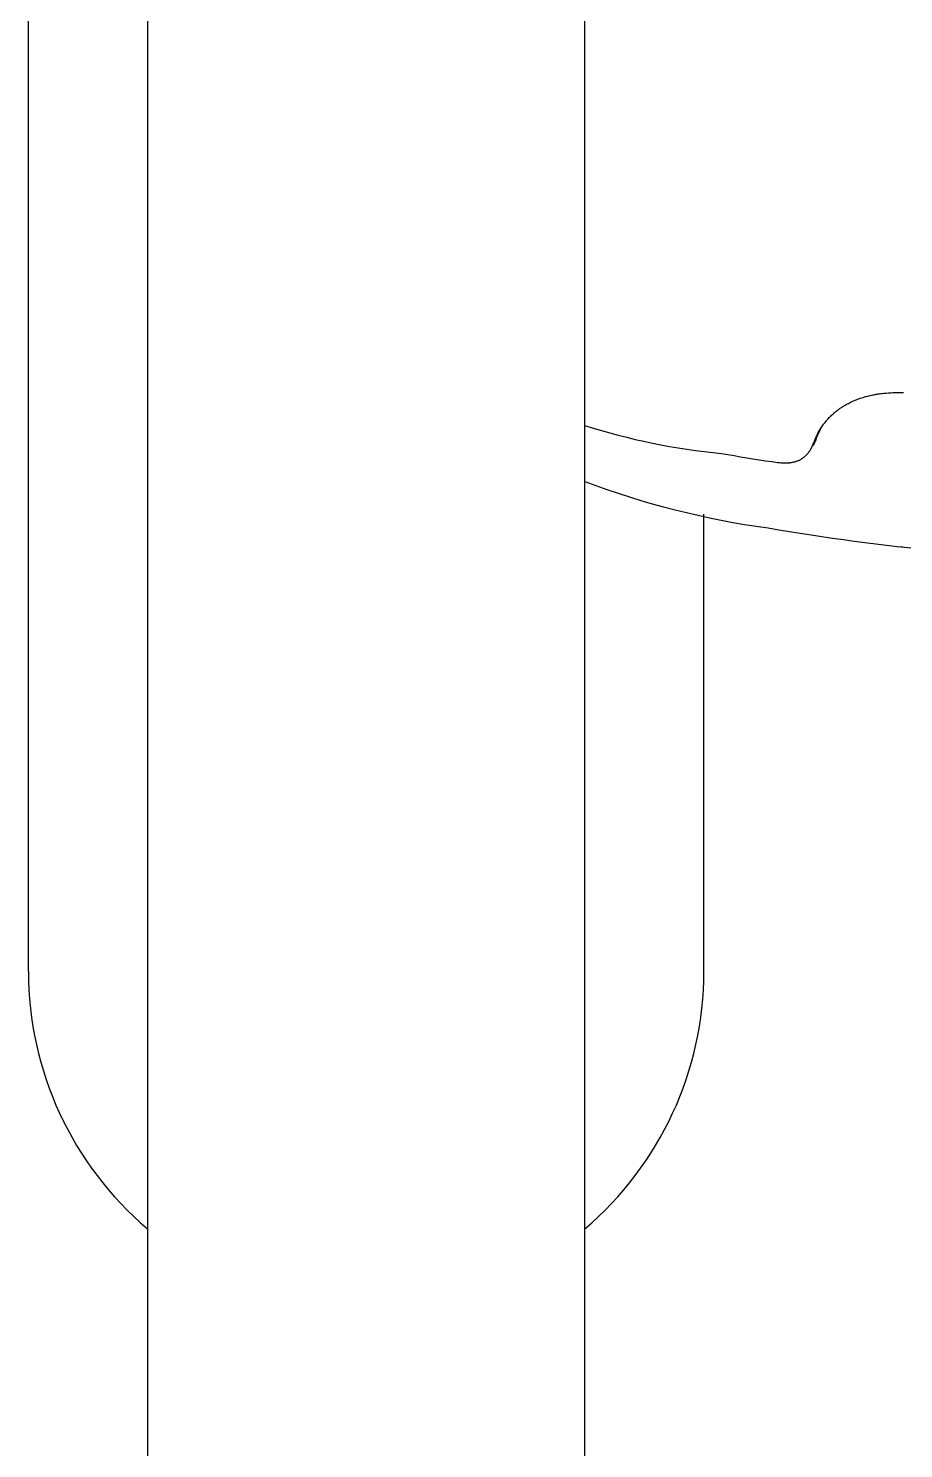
# Model space of a CAD drawing. Header units: millimetres. Extents: x 169 to 4368, y -1049 to 1924.
# Drawn here: x 452.42 to 456.83, y 1012.96 to 1020.11 of the extents above; entities that cross this region are included whole.
import ezdxf

# ---------------------------------------------------------------- set-up
doc = ezdxf.new("R2010")
doc.units = ezdxf.units.MM

msp = doc.modelspace()

# ---------------------------------------------------------------- linework, layer by layer
for p, q in [((452.4235, 1015.3623), (452.4235, 1022.4649)), ((453.0235, 1021.8123), (453.0235, 995.9123)), ((455.2235, 995.9123), (455.2235, 1021.8123)), ((455.8235, 1015.3623), (455.8235, 1017.6634))]:
    msp.add_line(p, q)
for centre, radius, start, end in [((456.2309, 1021.286), 3.3316, 252.40157, 264.50824), ((456.7246, 1017.9215), 0.3579, 150.74536, 160.88487), ((457.5477, 1027.2002), 9.3743, 259.95129, 261.52488), ((456.7155, 1021.7723), 4.216, 249.27521, 262.2433), ((458.0264, 1028.4371), 11.004, 260.16358, 264.72772), ((458.6235, 1034.2473), 16.8443, 263.83685, 263.86797), ((454.1235, 1015.3623), 1.7, 180, 229.67978), ((454.1235, 1015.3623), 1.7, 310.32022, 0)]:
    msp.add_arc(centre, radius, start, end)
for points, knots in [([(456.3881, 1018.051), (456.3891, 1018.0533), (456.3906, 1018.0566), (456.3932, 1018.0622), (456.396, 1018.0678), (456.4001, 1018.0756), (456.4041, 1018.0829), (456.409, 1018.0911), (456.4139, 1018.0989), (456.4188, 1018.1062), (456.424, 1018.1136), (456.4295, 1018.121), (456.4354, 1018.1283), (456.4434, 1018.138), (456.451, 1018.1463), (456.4588, 1018.1543), (456.467, 1018.1624), (456.4757, 1018.1704), (456.4855, 1018.1786), (456.4944, 1018.1857), (456.5052, 1018.1938), (456.516, 1018.2011), (456.5254, 1018.2071), (456.538, 1018.2147), (456.5529, 1018.2227), (456.5655, 1018.2288), (456.5785, 1018.2348), (456.5977, 1018.2428), (456.6197, 1018.2504), (456.6346, 1018.2547), (456.6444, 1018.2574), (456.6585, 1018.261), (456.6781, 1018.2652), (456.7032, 1018.2695), (456.734, 1018.2735), (456.7788, 1018.2765), (456.8091, 1018.2768), (456.8288, 1018.2765)], [0, 0, 0, 0, 0.01373, 0.023816, 0.036107, 0.051724, 0.076662, 0.08625, 0.109186, 0.131755, 0.138626, 0.16344, 0.186759, 0.194738, 0.238546, 0.253802, 0.260759, 0.307431, 0.323533, 0.335837, 0.374697, 0.402227, 0.411773, 0.439784, 0.48754, 0.508821, 0.51965, 0.569695, 0.626644, 0.650492, 0.655868, 0.683667, 0.730466, 0.768405, 0.820999, 0.904223, 1, 1, 1, 1]), ([(456.1661, 1017.9283), (456.1799, 1017.9262), (456.201, 1017.923), (456.2327, 1017.9211), (456.251, 1017.9224), (456.262, 1017.9237), (456.2722, 1017.9254), (456.2821, 1017.9278), (456.294, 1017.9318), (456.3011, 1017.9347), (456.3091, 1017.9387), (456.3142, 1017.9415), (456.3198, 1017.9451), (456.3246, 1017.9485), (456.3289, 1017.9519), (456.3336, 1017.9559), (456.3378, 1017.9599), (456.3423, 1017.9646), (456.346, 1017.9689), (456.3492, 1017.9729), (456.3516, 1017.9761), (456.3539, 1017.9794), (456.3564, 1017.9833), (456.3592, 1017.9877), (456.3614, 1017.9914), (456.3635, 1017.9952), (456.3654, 1017.9988), (456.3675, 1018.0032), (456.3698, 1018.0079), (456.3721, 1018.0129), (456.375, 1018.0196), (456.3793, 1018.0301), (456.3833, 1018.04), (456.3867, 1018.0478), (456.3875, 1018.0497), (456.3881, 1018.051)], [0, 0, 0, 0, 0.126083, 0.23574, 0.301941, 0.319982, 0.346858, 0.409316, 0.424957, 0.478612, 0.489495, 0.519876, 0.539886, 0.560709, 0.582311, 0.598684, 0.626097, 0.645604, 0.667506, 0.688074, 0.699944, 0.710516, 0.730473, 0.75031, 0.766218, 0.776959, 0.797192, 0.809759, 0.829719, 0.853176, 0.868821, 0.908113, 0.97541, 0.985864, 1, 1, 1, 1]), ([(456.3864, 1018.0387), (456.3834, 1018.03), (456.3796, 1018.0219), (456.3727, 1018.0103), (456.3701, 1018.0064), (456.3673, 1018.0027)], [0, 0, 0, 0, 0.653669, 0.653669, 1, 1, 1, 1])]:
    msp.add_open_spline(points, degree=3, knots=knots)

doc.saveas('drawing.dxf')
